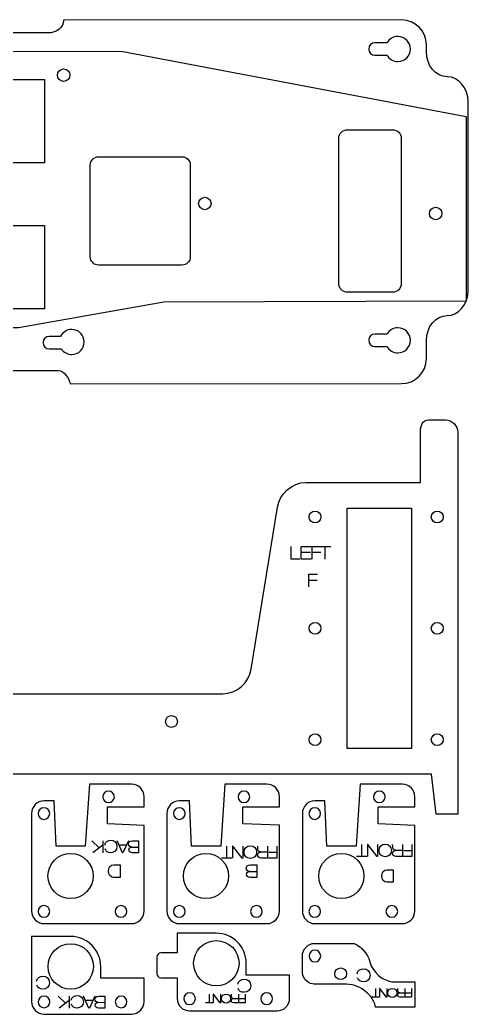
# Model space of a CAD drawing. Extents: x -1581 to 572, y -350 to 1591.
# Drawn here: x 424.2 to 531.7, y 623.6 to 862.2 of the extents above; entities that cross this region are included whole.
import ezdxf

# ---------------------------------------------------------------- set-up
doc = ezdxf.new("R2010")
doc.units = 0
doc.layers.add('Cuts', color=1, linetype='Continuous', lineweight=25, true_color=0xff0000)
doc.layers.add('Text', color=5, linetype='Continuous', lineweight=25, true_color=0x0000ff)

msp = doc.modelspace()

# ---------------------------------------------------------------- linework, layer by layer
at = {"layer": 'Cuts', "color": 1, "lineweight": 25, "true_color": 0xff0000}
for points in [[(515.69, 862.17), (434.65, 862.11), (434.65, 862.03)], [(430.9, 859.03), (383.79, 859.03)], [(512.25, 856.67), (509.35, 856.67)], [(296.61, 856.58), (296.65, 856.57), (340.78, 842.16), (359.85, 845.2), (382.66, 847.84), (406.66, 847.84), (430.06, 847.84), (430.06, 827.84), (410.19, 827.84)], [(521.69, 854.52), (521.69, 856.17)], [(509.35, 853.67), (512.25, 853.67)], [(531.7, 797.22), (531.7, 842.52)], [(502.77, 835.82), (513.56, 835.82)], [(500.67, 798.88), (500.67, 833.77)], [(515.67, 833.77), (515.67, 798.88), (515.67, 798.88)], [(443.05, 829.32), (463.05, 829.32)], [(441.05, 805.32), (441.05, 827.32)], [(465.05, 827.32), (465.05, 805.32), (465.05, 805.32)], [(385.72, 812.84), (430.06, 812.84), (430.06, 792.84), (360.02, 792.84), (357.24, 793.52), (329.62, 805.64), (317.56, 809.55)], [(463.05, 803.32), (443.05, 803.32)], [(513.56, 796.82), (502.77, 796.82)], [(433.91, 786.21), (431.2, 786.21)], [(512.25, 786.77), (509.35, 786.77)], [(521.69, 780.87), (521.69, 785.22)], [(431.2, 783.21), (434.1, 783.21)], [(509.35, 783.77), (512.25, 783.77)], [(360.4, 778.06), (433.36, 778.06)], [(436.26, 774.83), (515.69, 774.87)], [(522.29, 766.15), (526.21, 766.15)], [(492.77, 751.15), (520.29, 751.15), (520.29, 763.15)], [(529.21, 763.15), (529.21, 748.15), (529.21, 748.15)], [(529.21, 748.15), (529.21, 684.15), (529.21, 671.53), (524.01, 671.52), (522.91, 681.15), (274.66, 681.15), (271.48, 681.15)], [(479.64, 706.38), (485.99, 745.2)], [(502.66, 744.95), (518.11, 744.95), (518.11, 687.35), (502.66, 687.35), (502.66, 744.95), (502.66, 744.95)], [(261.48, 690.79), (261.48, 693.99), (261.48, 700.43), (472.86, 700.43)], [(450.94, 678.75), (440.85, 678.75), (439.85, 663.9), (439.85, 663.9), (432.85, 663.9), (432.35, 674.75), (429.95, 674.75)], [(483.43, 678.75), (473.34, 678.75), (472.34, 663.9), (472.34, 663.9), (465.34, 663.9), (464.84, 674.75), (462.44, 674.75)], [(515.92, 678.75), (505.83, 678.75), (504.83, 663.9), (504.83, 663.9), (497.83, 663.9), (497.33, 674.75), (494.93, 674.75)], [(445.17, 669.21), (445.17, 673.31), (453.94, 673.3), (453.94, 675.75)], [(477.66, 669.21), (477.66, 673.31), (486.43, 673.3), (486.43, 675.75)], [(510.15, 669.21), (510.15, 673.31), (518.92, 673.3), (518.92, 675.75)], [(426.95, 671.75), (426.95, 648.28)], [(459.44, 671.75), (459.44, 648.28)], [(491.93, 671.75), (491.93, 648.28)], [(453.94, 648.28), (453.94, 668.8), (445.17, 669.21), (445.17, 669.21)], [(486.43, 648.28), (486.43, 668.9), (477.66, 669.21), (477.66, 669.21)], [(518.92, 648.28), (518.92, 668.8), (510.15, 669.21), (510.15, 669.21)], [(429.95, 645.28), (450.94, 645.28)], [(462.44, 645.28), (483.43, 645.28)], [(494.93, 645.28), (515.92, 645.28)], [(436.35, 642.19), (426.95, 642.19), (426.95, 637.51), (426.95, 631.51), (426.95, 631.51)], [(471.28, 642.96), (461.87, 642.96), (461.88, 638.28), (461.88, 638.28)], [(494.93, 640.54), (497.89, 640.54), (504.37, 640.54)], [(457, 637.28), (457, 633.28)], [(461.88, 638.28), (458, 638.28)], [(491.93, 633.75), (491.93, 637.54)], [(453.94, 626.57), (453.94, 632.17), (443.54, 632.17), (443.54, 635)], [(488.87, 627.34), (488.87, 632.95), (478.46, 632.95), (478.46, 635.77)], [(508.13, 636.19), (508.23, 635.83)], [(426.95, 631.51), (426.95, 626.57)], [(458, 632.28), (461.88, 632.28), (461.88, 627.34)], [(501.83, 630.75), (494.93, 630.75)], [(513.43, 631.34), (518.92, 631.34), (518.92, 625.23), (509.52, 625.23)], [(429.95, 623.57), (450.94, 623.57)], [(464.88, 624.34), (485.87, 624.34)]]:
    msp.add_lwpolyline(points, dxfattribs=at)
for points in [[(434.65, 862.03), (434.65, 860.37), (432.97, 859.03), (430.9, 859.03)], [(521.69, 856.17), (521.69, 859.47), (518.99, 862.17), (515.69, 862.17)], [(509.35, 856.67), (508.52, 856.67), (507.85, 855.99), (507.85, 855.17)], [(514.85, 858.17), (513.74, 858.17), (512.77, 857.56), (512.25, 856.67)], [(517.85, 855.17), (517.85, 856.82), (516.5, 858.17), (514.85, 858.17)], [(507.85, 855.17), (507.85, 854.34), (508.52, 853.67), (509.35, 853.67)], [(514.85, 852.16), (516.5, 852.16), (517.85, 853.51), (517.85, 855.17)], [(526.7, 848.52), (523.94, 848.52), (521.69, 851.22), (521.69, 854.52)], [(512.25, 853.67), (512.77, 852.77), (513.74, 852.16), (514.85, 852.16)], [(433.15, 848.9), (433.15, 849.73), (433.82, 850.4), (434.65, 850.4)], [(434.65, 850.4), (435.48, 850.4), (436.15, 849.73), (436.15, 848.9)], [(434.65, 847.4), (433.82, 847.4), (433.15, 848.07), (433.15, 848.9)], [(436.15, 848.9), (436.15, 848.07), (435.48, 847.4), (434.65, 847.4)], [(531.7, 842.52), (531.7, 845.82), (529.45, 848.52), (526.7, 848.52)], [(500.67, 833.77), (500.67, 834.9), (501.61, 835.82), (502.77, 835.82)], [(513.56, 835.82), (514.72, 835.82), (515.67, 834.9), (515.67, 833.77)], [(441.05, 827.32), (441.05, 828.43), (441.95, 829.32), (443.05, 829.32)], [(463.05, 829.32), (464.16, 829.32), (465.05, 828.43), (465.05, 827.32)], [(467.04, 818.11), (467.04, 818.94), (467.71, 819.61), (468.54, 819.61)], [(468.54, 819.61), (469.36, 819.61), (470.04, 818.94), (470.04, 818.11)], [(468.54, 816.61), (467.71, 816.61), (467.04, 817.28), (467.04, 818.11)], [(470.04, 818.11), (470.04, 817.28), (469.36, 816.61), (468.54, 816.61)], [(522.42, 815.7), (522.42, 816.53), (523.09, 817.2), (523.92, 817.2)], [(523.92, 817.2), (524.75, 817.2), (525.42, 816.53), (525.42, 815.7)], [(523.92, 814.2), (523.09, 814.2), (522.42, 814.87), (522.42, 815.7)], [(525.42, 815.7), (525.42, 814.87), (524.75, 814.2), (523.92, 814.2)], [(443.05, 803.32), (441.95, 803.32), (441.05, 804.22), (441.05, 805.32)], [(465.05, 805.32), (465.05, 804.22), (464.16, 803.32), (463.05, 803.32)], [(502.77, 796.82), (501.61, 796.82), (500.67, 797.74), (500.67, 798.88)], [(515.67, 798.88), (515.67, 797.74), (514.72, 796.82), (513.56, 796.82)], [(526.7, 791.22), (529.45, 791.22), (531.7, 793.92), (531.7, 797.22)], [(521.69, 785.22), (521.69, 788.52), (523.95, 791.22), (526.7, 791.22)], [(436.59, 787.87), (435.42, 787.87), (434.4, 787.19), (433.91, 786.21)], [(439.59, 784.87), (439.59, 786.52), (438.25, 787.87), (436.59, 787.87)], [(514.85, 788.27), (513.74, 788.27), (512.77, 787.66), (512.25, 786.77)], [(517.85, 785.27), (517.85, 786.92), (516.5, 788.27), (514.85, 788.27)], [(431.2, 786.21), (430.37, 786.21), (429.7, 785.53), (429.7, 784.71)], [(509.35, 786.77), (508.52, 786.77), (507.85, 786.1), (507.85, 785.27)], [(507.85, 785.27), (507.85, 784.44), (508.52, 783.77), (509.35, 783.77)], [(514.85, 782.27), (516.5, 782.27), (517.85, 783.61), (517.85, 785.27)], [(429.7, 784.71), (429.7, 783.88), (430.37, 783.21), (431.2, 783.21)], [(434.1, 783.21), (434.63, 782.4), (435.55, 781.87), (436.59, 781.87)], [(436.59, 781.87), (438.25, 781.87), (439.59, 783.21), (439.59, 784.87)], [(512.25, 783.77), (512.77, 782.87), (513.74, 782.27), (514.85, 782.27)], [(515.69, 774.87), (518.99, 774.87), (521.69, 777.57), (521.69, 780.87)], [(433.36, 778.06), (434.75, 778.06), (435.92, 776.11), (436.26, 774.83)], [(520.29, 763.15), (520.29, 764.8), (520.64, 766.15), (522.29, 766.15)], [(526.21, 766.15), (527.86, 766.15), (529.21, 764.8), (529.21, 763.15)], [(485.99, 745.2), (486.42, 748.47), (489.47, 751.15), (492.77, 751.15)], [(493.55, 742.88), (493.55, 743.66), (494.19, 744.3), (494.98, 744.3)], [(494.98, 741.45), (494.19, 741.45), (493.55, 742.09), (493.55, 742.88)], [(494.98, 744.3), (495.76, 744.3), (496.4, 743.66), (496.4, 742.88)], [(496.4, 742.88), (496.4, 742.09), (495.76, 741.45), (494.98, 741.45)], [(522.87, 742.88), (522.87, 743.66), (523.51, 744.3), (524.29, 744.3)], [(524.29, 741.45), (523.51, 741.45), (522.87, 742.09), (522.87, 742.88)], [(524.29, 744.3), (525.08, 744.3), (525.72, 743.66), (525.72, 742.88)], [(525.72, 742.88), (525.72, 742.09), (525.08, 741.45), (524.29, 741.45)], [(493.55, 716.15), (493.55, 716.94), (494.19, 717.58), (494.98, 717.58)], [(494.98, 714.73), (494.19, 714.73), (493.55, 715.36), (493.55, 716.15)], [(494.98, 717.58), (495.76, 717.58), (496.4, 716.94), (496.4, 716.15)], [(496.4, 716.15), (496.4, 715.36), (495.76, 714.73), (494.98, 714.73)], [(522.87, 716.15), (522.87, 716.94), (523.51, 717.58), (524.29, 717.58)], [(524.29, 714.73), (523.51, 714.73), (522.87, 715.36), (522.87, 716.15)], [(524.29, 717.58), (525.08, 717.58), (525.72, 716.94), (525.72, 716.15)], [(525.72, 716.15), (525.72, 715.36), (525.08, 714.73), (524.29, 714.73)], [(472.86, 700.43), (476.16, 700.43), (479.21, 703.11), (479.64, 706.38)], [(459.11, 693.79), (459.11, 694.58), (459.75, 695.21), (460.54, 695.21)], [(460.54, 695.21), (461.33, 695.21), (461.96, 694.58), (461.96, 693.79)], [(460.54, 692.37), (459.75, 692.37), (459.11, 693), (459.11, 693.79)], [(461.96, 693.79), (461.96, 693), (461.33, 692.37), (460.54, 692.37)], [(493.55, 689.43), (493.55, 690.21), (494.19, 690.85), (494.98, 690.85)], [(494.98, 690.85), (495.76, 690.85), (496.4, 690.21), (496.4, 689.43)], [(522.87, 689.43), (522.87, 690.21), (523.51, 690.85), (524.29, 690.85)], [(524.29, 690.85), (525.08, 690.85), (525.72, 690.21), (525.72, 689.43)], [(494.98, 688), (494.19, 688), (493.55, 688.64), (493.55, 689.43)], [(496.4, 689.43), (496.4, 688.64), (495.76, 688), (494.98, 688)], [(524.29, 688), (523.51, 688), (522.87, 688.64), (522.87, 689.43)], [(525.72, 689.43), (525.72, 688.64), (525.08, 688), (524.29, 688)], [(453.94, 675.75), (453.94, 677.41), (452.6, 678.75), (450.94, 678.75)], [(486.43, 675.75), (486.43, 677.41), (485.09, 678.75), (483.43, 678.75)], [(518.92, 675.75), (518.92, 677.41), (517.58, 678.75), (515.92, 678.75)], [(444.02, 675.72), (444.01, 674.95), (444.64, 674.32), (445.41, 674.32)], [(445.42, 677.11), (444.65, 677.12), (444.02, 676.49), (444.02, 675.72)], [(445.41, 674.32), (446.18, 674.31), (446.81, 674.94), (446.82, 675.71)], [(446.82, 675.71), (446.82, 676.48), (446.19, 677.11), (445.42, 677.11)], [(476.51, 675.72), (476.5, 674.95), (477.13, 674.32), (477.9, 674.32)], [(477.91, 677.11), (477.14, 677.12), (476.51, 676.49), (476.51, 675.72)], [(477.9, 674.32), (478.67, 674.31), (479.3, 674.94), (479.31, 675.71)], [(479.31, 675.71), (479.31, 676.48), (478.68, 677.11), (477.91, 677.11)], [(509, 675.72), (508.99, 674.95), (509.62, 674.32), (510.39, 674.32)], [(510.4, 677.11), (509.63, 677.12), (509, 676.49), (509, 675.72)], [(510.39, 674.32), (511.17, 674.31), (511.79, 674.94), (511.8, 675.71)], [(511.8, 675.71), (511.8, 676.48), (511.17, 677.11), (510.4, 677.11)], [(429.95, 674.75), (428.29, 674.75), (426.95, 673.41), (426.95, 671.75)], [(429.92, 673.11), (429.15, 673.12), (428.52, 672.49), (428.52, 671.72)], [(431.32, 671.71), (431.32, 672.48), (430.7, 673.11), (429.92, 673.11)], [(462.44, 674.75), (460.78, 674.75), (459.44, 673.41), (459.44, 671.75)], [(462.41, 673.11), (461.64, 673.12), (461.01, 672.49), (461.01, 671.72)], [(463.81, 671.71), (463.81, 672.48), (463.19, 673.11), (462.41, 673.11)], [(494.93, 674.75), (493.27, 674.75), (491.93, 673.41), (491.93, 671.75)], [(494.9, 673.11), (494.13, 673.12), (493.5, 672.49), (493.5, 671.72)], [(496.3, 671.71), (496.3, 672.48), (495.68, 673.11), (494.9, 673.11)], [(428.52, 671.72), (428.52, 670.94), (429.14, 670.32), (429.91, 670.31)], [(429.91, 670.31), (430.69, 670.31), (431.32, 670.94), (431.32, 671.71)], [(461.01, 671.72), (461.01, 670.94), (461.63, 670.32), (462.4, 670.31)], [(462.4, 670.31), (463.18, 670.31), (463.81, 670.94), (463.81, 671.71)], [(493.5, 671.72), (493.5, 670.94), (494.12, 670.32), (494.89, 670.31)], [(494.89, 670.31), (495.67, 670.31), (496.3, 670.94), (496.3, 671.71)], [(430.89, 656.71), (430.89, 659.71), (433.32, 662.14), (436.32, 662.14)], [(436.32, 662.14), (439.31, 662.14), (441.74, 659.71), (441.74, 656.71)], [(463.38, 656.71), (463.38, 659.71), (465.81, 662.14), (468.81, 662.14)], [(468.81, 662.14), (471.8, 662.14), (474.23, 659.71), (474.23, 656.71)], [(495.87, 656.71), (495.87, 659.71), (498.3, 662.14), (501.3, 662.14)], [(501.3, 662.14), (504.3, 662.14), (506.72, 659.71), (506.72, 656.71)], [(436.32, 651.29), (433.32, 651.29), (430.89, 653.72), (430.89, 656.71)], [(441.74, 656.71), (441.74, 653.72), (439.31, 651.29), (436.32, 651.29)], [(468.81, 651.29), (465.81, 651.29), (463.38, 653.72), (463.38, 656.71)], [(474.23, 656.71), (474.23, 653.72), (471.8, 651.29), (468.81, 651.29)], [(501.3, 651.29), (498.3, 651.29), (495.87, 653.72), (495.87, 656.71)], [(506.72, 656.71), (506.72, 653.72), (504.3, 651.29), (501.3, 651.29)], [(429.92, 649.61), (429.15, 649.62), (428.52, 648.99), (428.52, 648.22)], [(431.32, 648.21), (431.32, 648.98), (430.7, 649.61), (429.92, 649.61)], [(448.42, 649.61), (447.65, 649.62), (447.02, 648.99), (447.02, 648.22)], [(449.82, 648.21), (449.82, 648.98), (449.19, 649.61), (448.42, 649.61)], [(462.41, 649.61), (461.64, 649.62), (461.01, 648.99), (461.01, 648.22)], [(463.81, 648.21), (463.81, 648.98), (463.19, 649.61), (462.41, 649.61)], [(480.91, 649.61), (480.14, 649.62), (479.51, 648.99), (479.51, 648.22)], [(482.31, 648.21), (482.31, 648.98), (481.68, 649.61), (480.91, 649.61)], [(494.9, 649.61), (494.13, 649.62), (493.5, 648.99), (493.5, 648.22)], [(496.3, 648.21), (496.3, 648.98), (495.68, 649.61), (494.9, 649.61)], [(513.4, 649.61), (512.63, 649.62), (512, 648.99), (512, 648.22)], [(514.8, 648.21), (514.8, 648.98), (514.17, 649.61), (513.4, 649.61)], [(426.95, 648.28), (426.95, 646.63), (428.29, 645.28), (429.95, 645.28)], [(428.52, 648.22), (428.52, 647.44), (429.14, 646.82), (429.91, 646.81)], [(429.91, 646.81), (430.69, 646.81), (431.32, 647.44), (431.32, 648.21)], [(447.02, 648.22), (447.01, 647.44), (447.64, 646.82), (448.41, 646.81)], [(448.41, 646.81), (449.18, 646.81), (449.81, 647.44), (449.82, 648.21)], [(450.94, 645.28), (452.6, 645.28), (453.94, 646.63), (453.94, 648.28)], [(459.44, 648.28), (459.44, 646.63), (460.78, 645.28), (462.44, 645.28)], [(461.01, 648.22), (461.01, 647.44), (461.63, 646.82), (462.4, 646.81)], [(462.4, 646.81), (463.18, 646.81), (463.81, 647.44), (463.81, 648.21)], [(479.51, 648.22), (479.5, 647.44), (480.13, 646.82), (480.9, 646.81)], [(480.9, 646.81), (481.67, 646.81), (482.3, 647.44), (482.31, 648.21)], [(483.43, 645.28), (485.09, 645.28), (486.43, 646.63), (486.43, 648.28)], [(491.93, 648.28), (491.93, 646.63), (493.27, 645.28), (494.93, 645.28)], [(493.5, 648.22), (493.5, 647.44), (494.12, 646.82), (494.9, 646.81)], [(494.9, 646.81), (495.67, 646.81), (496.3, 647.44), (496.3, 648.21)], [(512, 648.22), (511.99, 647.44), (512.62, 646.82), (513.39, 646.81)], [(513.39, 646.81), (514.17, 646.81), (514.79, 647.44), (514.8, 648.21)], [(515.92, 645.28), (517.58, 645.28), (518.92, 646.63), (518.92, 648.28)], [(443.54, 635), (443.54, 638.97), (440.32, 642.19), (436.35, 642.19)], [(478.46, 635.77), (478.46, 639.74), (475.25, 642.96), (471.28, 642.96)], [(430.9, 635), (430.9, 638.01), (433.34, 640.45), (436.35, 640.45)], [(436.35, 640.45), (439.36, 640.45), (441.8, 638.01), (441.8, 635)], [(465.83, 635.77), (465.83, 638.78), (468.27, 641.22), (471.28, 641.22)], [(471.28, 641.22), (474.29, 641.22), (476.73, 638.78), (476.73, 635.77)], [(491.93, 637.54), (491.93, 639.2), (493.27, 640.54), (494.93, 640.54)], [(504.37, 640.54), (506.14, 639.67), (507.52, 638.1), (508.13, 636.19)], [(458, 638.28), (457.45, 638.28), (457, 637.83), (457, 637.28)], [(494.94, 638.91), (494.16, 638.91), (493.53, 638.28), (493.53, 637.51)], [(493.53, 637.51), (493.53, 636.74), (494.15, 636.11), (494.93, 636.11)], [(494.93, 636.11), (495.7, 636.1), (496.33, 636.73), (496.33, 637.5)], [(496.33, 637.5), (496.33, 638.27), (495.71, 638.9), (494.94, 638.91)], [(436.35, 629.55), (433.34, 629.55), (430.9, 631.99), (430.9, 635)], [(441.8, 635), (441.8, 631.99), (439.36, 629.55), (436.35, 629.55)], [(471.28, 630.32), (468.27, 630.32), (465.83, 632.76), (465.83, 635.77)], [(476.73, 635.77), (476.73, 632.76), (474.29, 630.32), (471.28, 630.32)], [(508.23, 635.83), (508.94, 633.63), (510.99, 631.64), (513.43, 631.34)], [(457, 633.28), (457, 632.73), (457.45, 632.28), (458, 632.28)], [(494.4, 630.8), (493, 631.05), (491.93, 632.28), (491.93, 633.75)], [(499.73, 633.25), (499.73, 634.02), (500.36, 634.65), (501.13, 634.65)], [(501.13, 631.85), (500.36, 631.85), (499.73, 632.48), (499.73, 633.25)], [(501.13, 634.65), (501.9, 634.65), (502.53, 634.02), (502.53, 633.25)], [(502.53, 633.25), (502.53, 632.48), (501.9, 631.85), (501.13, 631.85)], [(494.93, 630.75), (494.75, 630.75), (494.57, 630.77), (494.4, 630.8)], [(506.79, 629.26), (505.41, 630.32), (503.69, 630.75), (501.83, 630.75)], [(429.96, 627.9), (429.18, 627.9), (428.55, 627.28), (428.55, 626.5)], [(431.35, 626.49), (431.35, 627.27), (430.73, 627.89), (429.96, 627.9)], [(448.45, 627.9), (447.68, 627.9), (447.05, 627.28), (447.05, 626.5)], [(449.84, 626.49), (449.85, 627.27), (449.22, 627.89), (448.45, 627.9)], [(464.88, 628.67), (464.11, 628.68), (463.48, 628.05), (463.48, 627.28)], [(466.28, 627.27), (466.28, 628.04), (465.66, 628.67), (464.88, 628.67)], [(483.38, 628.67), (482.6, 628.68), (481.97, 628.05), (481.97, 627.28)], [(484.77, 627.27), (484.77, 628.04), (484.15, 628.67), (483.38, 628.67)], [(509.52, 625.23), (508.97, 627.43), (507.83, 628.47), (506.79, 629.26)], [(426.95, 626.57), (426.95, 624.91), (428.3, 623.57), (429.95, 623.57)], [(428.55, 626.5), (428.55, 625.73), (429.17, 625.1), (429.95, 625.1)], [(429.95, 625.1), (430.72, 625.09), (431.35, 625.72), (431.35, 626.49)], [(447.05, 626.5), (447.04, 625.73), (447.67, 625.1), (448.44, 625.1)], [(448.44, 625.1), (449.21, 625.09), (449.84, 625.72), (449.84, 626.49)], [(450.94, 623.57), (452.6, 623.57), (453.94, 624.91), (453.94, 626.57)], [(461.88, 627.34), (461.88, 625.69), (463.22, 624.34), (464.88, 624.34)], [(463.48, 627.28), (463.47, 626.5), (464.1, 625.88), (464.87, 625.87)], [(464.87, 625.87), (465.65, 625.87), (466.27, 626.49), (466.28, 627.27)], [(481.97, 627.28), (481.97, 626.5), (482.59, 625.88), (483.37, 625.87)], [(483.37, 625.87), (484.14, 625.87), (484.77, 626.49), (484.77, 627.27)], [(485.87, 624.34), (487.53, 624.34), (488.87, 625.69), (488.87, 627.34)]]:
    msp.add_open_spline(points, degree=3, dxfattribs=at)
at = {"layer": 'Text', "color": 5, "lineweight": 25, "true_color": 0x0000ff}
for points in [[(336.82, 851.63), (357.62, 846.02), (372.01, 848.05), (380.65, 854.63), (448.85, 854.56), (531.21, 839.02), (531.21, 794.64), (458.73, 794.44), (423.85, 788.27), (346.42, 788.27), (321.3, 799.3), (321.3, 808.34), (333.68, 844.48), (336.82, 851.63)], [(491.36, 732.76), (489.22, 732.76), (489.22, 735.81)], [(494.05, 732.76), (491.65, 732.76), (491.65, 735.81), (494.02, 735.81)], [(494.32, 732.76), (494.32, 735.81), (496.45, 735.81)], [(496.12, 735.81), (498.75, 735.81)], [(497.44, 732.76), (497.44, 735.81)], [(491.65, 734.39), (493.92, 734.39)], [(494.32, 734.39), (496.33, 734.39)], [(493.47, 726.12), (493.47, 729.14), (495.59, 729.14)], [(493.47, 727.74), (495.46, 727.74)], [(443.15, 663.44), (441.4, 665.18)], [(444.03, 664.11), (441.67, 662.31)], [(444.03, 665.18), (444.03, 662.31)], [(450.21, 665.18), (448.89, 662.31), (448.79, 662.31), (447.47, 665.18)], [(447.9, 664.23), (449.78, 664.23)], [(450.93, 663.67), (450.93, 663.68)], [(450.93, 663.67), (452.63, 663.67)], [(451.17, 665.18), (452.63, 665.18), (452.63, 662.31), (452.63, 662.31)], [(473.75, 663.87), (473.75, 661)], [(477.62, 663.87), (477.62, 661), (477.51, 661), (475.25, 663.87), (475.16, 663.87), (475.16, 661)], [(483.59, 663.87), (483.59, 661), (482.01, 661)], [(485.82, 663.87), (485.82, 661), (483.81, 661)], [(506.13, 664.27), (506.13, 661.4)], [(510, 664.27), (510, 661.4), (509.9, 661.4), (507.63, 664.27), (507.54, 664.27), (507.54, 661.4)], [(515.97, 664.27), (515.97, 661.4), (514.39, 661.4)], [(518.2, 664.27), (518.2, 661.4), (516.19, 661.4)], [(452.63, 662.31), (451.07, 662.31)], [(474.99, 661), (472.52, 661)], [(481.9, 662.47), (481.91, 662.48)], [(481.91, 662.48), (483.59, 662.48)], [(485.82, 662.34), (483.92, 662.34)], [(507.38, 661.4), (504.9, 661.4)], [(514.29, 662.88), (515.97, 662.88)], [(514.29, 662.87), (514.29, 662.88)], [(518.2, 662.74), (516.3, 662.74)], [(446.71, 659.4), (448.18, 659.4), (448.18, 656.38), (448.18, 656.38)], [(479.48, 659.4), (481.01, 659.4), (481.01, 656.38), (481.01, 656.38)], [(448.18, 656.38), (446.71, 656.38)], [(479.23, 657.82), (479.23, 657.83)], [(479.23, 657.82), (481.01, 657.82)], [(481.01, 656.38), (479.37, 656.38)], [(512.24, 658.22), (513.71, 658.22), (513.71, 655.2), (513.71, 655.2)], [(513.71, 655.2), (512.24, 655.2)], [(435.09, 626.17), (433.34, 627.9)], [(435.96, 627.9), (435.96, 625.03)], [(442.15, 627.9), (440.83, 625.03), (440.72, 625.03), (439.41, 627.9)], [(443.11, 627.9), (444.57, 627.9), (444.57, 625.03), (444.57, 625.03)], [(469.55, 628.33), (469.55, 626.28)], [(472.32, 628.33), (472.32, 626.28), (472.24, 626.28), (470.62, 628.33), (470.56, 628.33), (470.56, 626.28)], [(476.59, 628.33), (476.59, 626.28), (475.46, 626.28)], [(478.18, 628.33), (478.18, 626.28), (476.74, 626.28)], [(510.35, 627.64), (508.58, 627.64)], [(509.46, 629.69), (509.46, 627.64)], [(512.23, 629.69), (512.23, 627.64), (512.15, 627.64), (510.53, 629.69), (510.47, 629.69), (510.47, 627.64)], [(515.29, 628.69), (516.5, 628.7)], [(515.29, 628.69), (515.3, 628.69)], [(516.5, 629.69), (516.5, 627.64), (515.37, 627.64)], [(518.09, 629.69), (518.09, 627.64), (516.65, 627.64)], [(518.09, 628.59), (516.74, 628.59)], [(435.96, 626.83), (433.6, 625.03)], [(439.84, 626.95), (441.72, 626.95)], [(442.87, 626.39), (442.87, 626.4)], [(442.87, 626.4), (444.57, 626.39)], [(470.44, 626.28), (468.67, 626.28)], [(475.38, 627.33), (475.39, 627.33)], [(475.39, 627.33), (476.59, 627.34)], [(478.18, 627.23), (476.83, 627.23)], [(444.57, 625.03), (443.01, 625.03)]]:
    msp.add_lwpolyline(points, dxfattribs=at)
for points in [[(444.52, 664.15), (444.61, 664.92), (445.3, 665.31), (445.96, 665.31)], [(445.96, 665.31), (446.78, 665.31), (447.45, 664.75), (447.45, 663.81)], [(447.45, 663.81), (447.45, 662.86), (446.78, 662.31), (445.96, 662.31)], [(450.21, 664.4), (450.21, 664.73), (450.42, 665.18), (451.17, 665.18)], [(450.93, 663.68), (450.56, 663.69), (450.21, 663.89), (450.21, 664.4)], [(450.3, 663.02), (450.3, 663.36), (450.6, 663.68), (450.93, 663.67)], [(477.96, 662.44), (477.96, 663.39), (478.62, 663.94), (479.45, 663.94)], [(479.45, 663.94), (480.27, 663.94), (480.93, 663.39), (480.93, 662.44)], [(481.27, 663.08), (481.27, 663.19), (481.26, 663.76), (481.21, 663.87)], [(510.34, 662.84), (510.34, 663.79), (511.01, 664.34), (511.83, 664.34)], [(511.83, 664.34), (512.65, 664.34), (513.31, 663.79), (513.31, 662.84)], [(513.66, 663.48), (513.66, 663.59), (513.65, 664.16), (513.59, 664.27)], [(514.29, 662.88), (513.85, 662.88), (513.66, 663.09), (513.66, 663.48)], [(445.96, 662.31), (445.28, 662.31), (444.75, 662.58), (444.59, 663.21)], [(451.07, 662.31), (450.62, 662.31), (450.3, 662.55), (450.3, 663.02)], [(479.45, 660.94), (478.62, 660.94), (477.96, 661.49), (477.96, 662.44)], [(480.93, 662.44), (480.93, 661.49), (480.27, 660.94), (479.45, 660.94)], [(481.22, 661.79), (481.22, 662.06), (481.41, 662.44), (481.9, 662.47)], [(482.01, 661), (481.44, 661), (481.22, 661.28), (481.22, 661.79)], [(481.91, 662.48), (481.47, 662.48), (481.27, 662.69), (481.27, 663.08)], [(511.83, 661.34), (511.01, 661.34), (510.34, 661.89), (510.34, 662.84)], [(513.31, 662.84), (513.31, 661.89), (512.65, 661.34), (511.83, 661.34)], [(513.6, 662.19), (513.6, 662.46), (513.79, 662.84), (514.29, 662.87)], [(514.39, 661.4), (513.82, 661.4), (513.6, 661.68), (513.6, 662.19)], [(445.45, 657.89), (445.45, 658.8), (445.88, 659.4), (446.71, 659.4)], [(478.46, 658.58), (478.46, 658.94), (478.69, 659.4), (479.48, 659.4)], [(479.23, 657.83), (478.83, 657.84), (478.46, 658.06), (478.46, 658.58)], [(446.71, 656.38), (445.88, 656.38), (445.45, 656.99), (445.45, 657.89)], [(478.56, 657.13), (478.56, 657.49), (478.87, 657.83), (479.23, 657.82)], [(479.37, 656.38), (478.89, 656.38), (478.56, 656.64), (478.56, 657.13)], [(510.98, 656.71), (510.98, 657.62), (511.4, 658.22), (512.24, 658.22)], [(512.24, 655.2), (511.4, 655.2), (510.98, 655.81), (510.98, 656.71)], [(428.17, 631.48), (428.26, 632.29), (428.99, 632.69), (429.69, 632.69)], [(429.69, 632.69), (430.55, 632.69), (431.25, 632.11), (431.25, 631.11)], [(505.1, 633.25), (505.19, 634.06), (505.92, 634.46), (506.62, 634.46)], [(506.62, 634.46), (507.48, 634.46), (508.19, 633.88), (508.19, 632.89)], [(508.19, 632.89), (508.19, 631.89), (507.48, 631.31), (506.62, 631.31)], [(429.69, 629.54), (428.97, 629.54), (428.4, 629.83), (428.24, 630.48)], [(431.25, 631.11), (431.25, 630.12), (430.55, 629.54), (429.69, 629.54)], [(476.45, 630.74), (476.54, 631.55), (477.27, 631.96), (477.96, 631.96)], [(477.96, 631.96), (478.83, 631.96), (479.53, 631.38), (479.53, 630.38)], [(479.53, 630.38), (479.53, 629.38), (478.83, 628.8), (477.96, 628.8)], [(506.62, 631.31), (505.9, 631.31), (505.34, 631.6), (505.18, 632.26)], [(436.46, 626.88), (436.55, 627.64), (437.24, 628.03), (437.9, 628.03)], [(437.9, 628.03), (438.72, 628.03), (439.39, 627.48), (439.39, 626.53)], [(442.15, 627.12), (442.15, 627.45), (442.36, 627.9), (443.11, 627.9)], [(472.56, 627.3), (472.56, 627.98), (473.04, 628.38), (473.62, 628.38)], [(473.62, 628.38), (474.21, 628.38), (474.69, 627.98), (474.69, 627.3)], [(474.93, 627.77), (474.93, 627.84), (474.93, 628.25), (474.89, 628.33)], [(475.39, 627.33), (475.07, 627.34), (474.93, 627.48), (474.93, 627.77)], [(477.96, 628.8), (477.25, 628.8), (476.68, 629.09), (476.52, 629.75)], [(512.47, 628.66), (512.47, 629.34), (512.95, 629.74), (513.53, 629.74)], [(513.53, 627.59), (512.95, 627.59), (512.47, 627.98), (512.47, 628.66)], [(513.53, 629.74), (514.12, 629.74), (514.6, 629.34), (514.6, 628.66)], [(514.6, 628.66), (514.6, 627.98), (514.12, 627.59), (513.53, 627.59)], [(514.84, 629.12), (514.84, 629.2), (514.84, 629.61), (514.8, 629.69)], [(514.8, 628.2), (514.8, 628.39), (514.94, 628.67), (515.29, 628.69)], [(515.37, 627.64), (514.96, 627.64), (514.8, 627.83), (514.8, 628.2)], [(515.3, 628.69), (514.98, 628.7), (514.84, 628.84), (514.84, 629.12)], [(437.9, 625.03), (437.22, 625.03), (436.68, 625.31), (436.53, 625.93)], [(439.39, 626.53), (439.39, 625.58), (438.72, 625.03), (437.9, 625.03)], [(442.87, 626.4), (442.5, 626.42), (442.15, 626.62), (442.15, 627.12)], [(442.24, 625.74), (442.24, 626.08), (442.53, 626.4), (442.87, 626.39)], [(443.01, 625.03), (442.55, 625.03), (442.24, 625.27), (442.24, 625.74)], [(473.62, 626.23), (473.04, 626.23), (472.56, 626.63), (472.56, 627.3)], [(474.69, 627.3), (474.69, 626.63), (474.21, 626.23), (473.62, 626.23)], [(474.89, 626.84), (474.89, 627.03), (475.03, 627.31), (475.38, 627.33)], [(475.46, 626.28), (475.05, 626.28), (474.89, 626.47), (474.89, 626.84)]]:
    msp.add_open_spline(points, degree=3, dxfattribs=at)

doc.saveas('drawing.dxf')
